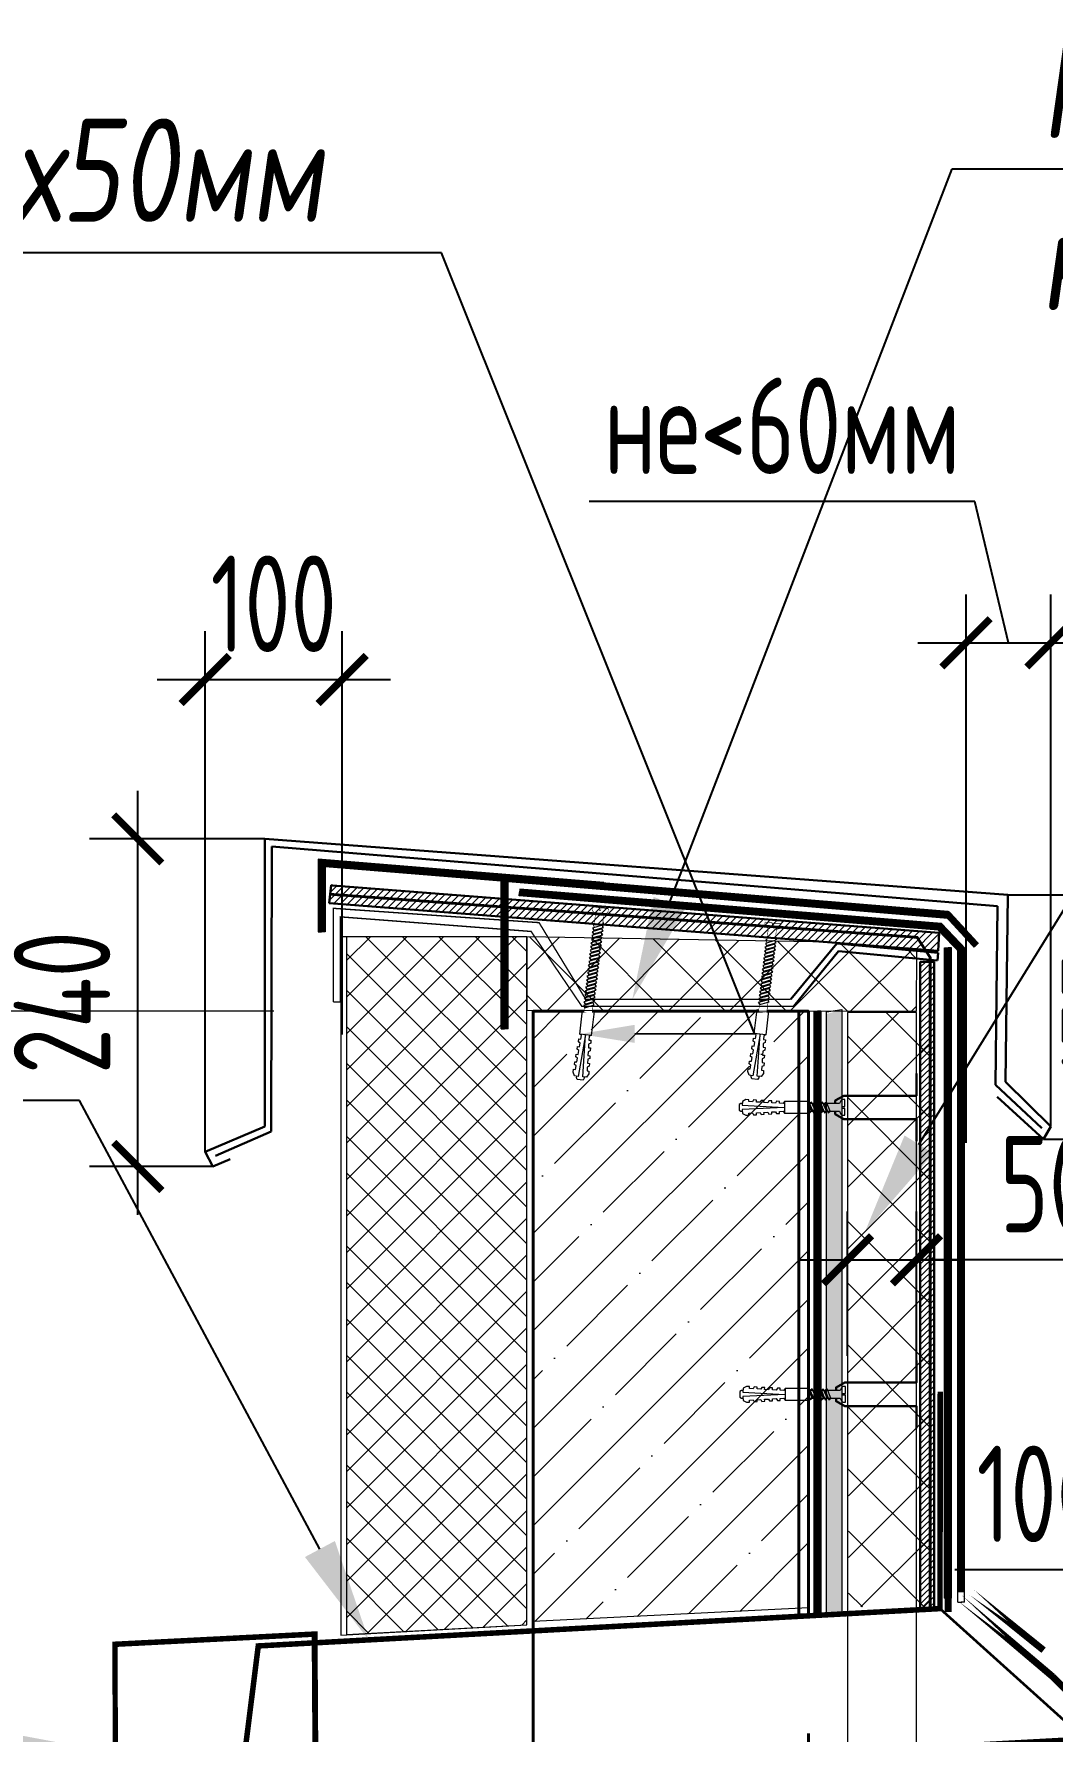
# Model space of a CAD drawing. Header units: millimetres. Extents: x -314343 to 682031, y 21428 to 98936.
# Drawn here: x 439398 to 440137, y 51976 to 53208 of the extents above; entities that cross this region are included whole.
import ezdxf
from ezdxf import colors
from ezdxf.entities.mleader import LeaderData, LeaderLine
from ezdxf.math import Vec2, Vec3

# ---------------------------------------------------------------- set-up
doc = ezdxf.new("R2010")
doc.units = ezdxf.units.MM
doc.header["$MEASUREMENT"] = 0
doc.set_wipeout_variables(frame=1)
doc.header["$PDMODE"] = 3
doc.header["$PDSIZE"] = -4
for name, pattern in [('пунктирнаяX2', [12.7, 0, -12.7]), ('штриховая', [19.05, 12.7, -6.35]), ('штриховая 50', [1, 0.5, -0.5])]:
    doc.linetypes.add(name, pattern=pattern)
doc.layers.get('0').update_dxf_attribs({"color": 250, "lineweight": 9})
doc.layers.get('Defpoints').update_dxf_attribs({"color": 6})
for name, color, linetype, lineweight in [('_0', 250, 'Continuous', 9), ('TN-БЕТОН', 251, 'Continuous', 40), ('TN-ГЕРМЕТИК', 20, 'Continuous', 30), ('TN-ГИДРОИЗОЛЯЦИЯ БИТУМАЯ ВЕРХНЯЯ', 32, 'Continuous', 15), ('TN-ГИДРОИЗОЛЯЦИЯ БИТУМАЯ нижняя', 173, 'Continuous', 15), ('TN-ГРУНТОВКА', 6, 'Continuous', 15), ('TN-КРЕПЕЖ', 7, 'Continuous', 15), ('TN-МЕТАЛЛ КОНСТРУКЦИИ', 162, 'Continuous', 35), ('TN-ПАРОИЗОЛЯЦИЯ', 104, 'Continuous', 15), ('TN-СТЯЖКА', 7, 'Continuous', 15), ('АР_Тонкие', 250, 'Continuous', 5), ('АР_Утеплитель', 250, 'Continuous', 9), ('Крепеж', 251, 'Continuous', 15)]:
    doc.layers.add(name, color=color, linetype=linetype, lineweight=lineweight)
doc.layers.add('PDF _0', color=7, linetype='Continuous')
doc.styles.add('Arial', font='ARIALN.TTF')
doc.styles.add('ISOCPEUR', font='isocpeur.ttf', dxfattribs={"width": 0.7})
doc.styles.add('Архитект', font='isocpeur.ttf', dxfattribs={"width": 0.8, "oblique": 8})
doc.dimstyles.new('R_50', dxfattribs={"dimtxt": 140, "dimasz": 30, "dimexe": 20, "dimexo": 0, "dimgap": 20, "dimtad": 1, "dimdec": 0, "dimrnd": 5, "dimzin": 0, "dimdsep": 46, "dimtxsty": 'ISOCPEUR', "dimblk": 'ARCHTICK', "dimcen": 50, "dimdle": 20, "dimclrd": 256, "dimclre": 256, "dimclrt": 256, "dimadec": 0, "dimazin": 0, "dimtfac": 2, "dimtdec": 0, "dimtofl": 0, "dimtmove": 1, "dimatfit": 3, "dimfxl": 1, "dimtvp": 3, "dimtolj": 1, "dimtzin": 0, "dimarcsym": 0})

# ---------------------------------------------------------------- blocks, each defined once
blk = doc.blocks.new('_ArchTick')
at = {"color": 0, "linetype": 'ByBlock', "const_width": 0.15}
blk.add_lwpolyline([(-0.5, -0.5), (0.5, 0.5)], dxfattribs=at)
blk = doc.blocks.new('*D399')
at = {"layer": '_0', "lineweight": -2, "ltscale": 500, "transparency": 16777216}
for p, q in [((440229.5, 51975.8), (440229.5, 52127.9)), ((440327.6, 51975.8), (440327.6, 52127.9)), ((440066.8, 52092.9), (440229.5, 52092.9)), ((440194.5, 52092.9), (440362.6, 52092.9))]:
    blk.add_line(p, q, dxfattribs=at)
at = {"layer": 'Defpoints', "color": 0, "ltscale": 500, "transparency": 16777216}
for p in [(440327.6, 52092.9), (440229.5, 51975.8), (440327.6, 51975.8)]:
    blk.add_point(p, dxfattribs=at)
at = {"layer": '_0', "lineweight": -2, "ltscale": 500, "transparency": 16777216, "xscale": 35, "yscale": 35, "zscale": 35, "rotation": 180}
blk.add_blockref('_ArchTick', (440229.5, 52092.9), dxfattribs=at)
at = {"layer": '_0', "lineweight": -2, "ltscale": 500, "transparency": 16777216, "xscale": 35, "yscale": 35, "zscale": 35}
blk.add_blockref('_ArchTick', (440327.6, 52092.9), dxfattribs=at)
at = {"layer": '_0', "ltscale": 500, "transparency": 16777216, "insert": (440128.5, 52147.9), "char_height": 70, "attachment_point": 5, "style": 'ISOCPEUR'}
blk.add_mtext('\\A1;100', dxfattribs=at)
blk = doc.blocks.new('Дюбель')
at = {"layer": 'Крепеж'}
for points in [[(-48.1, 2.8), (-49, 2.8), (-50.4, 2.1), (-50.4, -2.1), (-49, -2.8), (-48.1, -2.8)], [(-17.5, 4.2), (-18.3, 2.8), (-21.1, 3), (-21, 4.4), (-23.1, 4.5), (-23.9, 3.1), (-26.7, 3.3), (-26.6, 4.7), (-28.7, 4.8), (-29.5, 3.4), (-32.3, 3.6), (-32.2, 5), (-34.3, 5.1), (-35, 3.7), (-37.8, 3.9), (-37.8, 5.3), (-39.9, 5.4), (-40.6, 4), (-43.4, 4.2), (-43.4, 5.6), (-45.5, 5.7), (-48, 4.4), (-48.1, 1.6), (-17.6, 0), (-48.1, -1.6), (-48, -4.4), (-45.5, -5.7), (-43.4, -5.6), (-43.4, -4.2), (-40.6, -4), (-39.9, -5.4), (-37.8, -5.3), (-37.8, -3.9), (-35, -3.7), (-34.3, -5.1), (-32.2, -5), (-32.3, -3.6), (-29.5, -3.4), (-28.7, -4.8), (-26.6, -4.7), (-26.7, -3.3), (-23.9, -3.1), (-23.1, -4.5), (-21, -4.4), (-21.1, -3), (-18.3, -2.8), (-17.5, -4.2)], [(0, -4.2), (0, 4.2), (-17.5, 4.2), (-17.5, -4.2), (0, -4.2)]]:
    blk.add_lwpolyline(points, dxfattribs=at)
blk = doc.blocks.new('*U321')
at = {"color": 7}
blk.add_line((-0.4, -63.6), (2.1, -13.1), dxfattribs=at)
blk.add_lwpolyline([(2.1, -13.1), (2.5, -4), (4.6, -3.3, 0.300062), (5.5, -1.9), (5.6, -0.3), (0.6, 0), (0.5, -2), (-0.9, -2), (-0.8, 0), (-5.8, 0.3), (-5.8, -1.4, 0.300062), (-5, -2.8), (-3.1, -3.8), (-3.5, -12.8)], format="xyb", dxfattribs=at)
blk.add_lwpolyline([(-3.6, -13.6), (3.3, -11.2), (2.2, -9.7), (-4.6, -12.2)], close=True, dxfattribs=at)
blk.add_lwpolyline([(-3.5, -12.8), (-6, -63.4)], dxfattribs=at)
at = {"color": 7, "xscale": -1, "rotation": 267.1639211070515}
blk.add_blockref('Дюбель', (-3.2, -63.5), dxfattribs=at)
at = {"color": 252, "lineweight": 0, "ltscale": 100, "style": 'Arial', "flags": 9}
for tag, p in [('ОПИСАНИЕ', (66.7, 7.6)), ('ТИП', (65.2, -22.4))]:
    blk.add_attdef(tag, p, '', height=25, rotation=357.1639, dxfattribs=at)
at = {"color": 251, "lineweight": 0}
blk.add_wipeout([(-6.1, -64.8), (-0.5, -65), (2.5, -4), (4.6, -3.3), (5.2, -2.8), (5.5, -1.9), (5.6, -0.3), (0.6, 0), (0.5, -2), (-0.9, -2), (-0.8, 0), (-5.8, 0.3), (-5.8, -1.4), (-5.6, -2.2), (-5, -2.8), (-3.1, -3.8)], dxfattribs=at)
at = {"color": 7}
for points in [[(-4.2, -27.1), (2.6, -24.7), (1.6, -23.2), (-5.3, -25.7)], [(-4.1, -24.4), (2.7, -22), (1.7, -20.5), (-5.1, -23)], [(-4, -21.7), (2.9, -19.3), (1.8, -17.8), (-5, -20.3)], [(-3.8, -19), (3, -16.6), (2, -15.1), (-4.9, -17.6)], [(-3.7, -16.3), (3.1, -13.9), (2.1, -12.4), (-4.7, -14.9)], [(-4.9, -40.6), (1.9, -38.2), (0.9, -36.7), (-5.9, -39.2)], [(-4.8, -37.9), (2.1, -35.5), (1, -34), (-5.8, -36.5)], [(-4.6, -35.2), (2.2, -32.8), (1.2, -31.3), (-5.7, -33.8)], [(-4.5, -32.5), (2.3, -30.1), (1.3, -28.6), (-5.5, -31.1)], [(-4.4, -29.8), (2.5, -27.4), (1.4, -25.9), (-5.4, -28.4)], [(-5.4, -51.4), (1.4, -48.9), (0.4, -47.5), (-6.5, -50)], [(-5.3, -48.7), (1.5, -46.2), (0.5, -44.8), (-6.3, -47.3)], [(-5.2, -46), (1.7, -43.5), (0.6, -42.1), (-6.2, -44.6)], [(-5, -43.3), (1.8, -40.8), (0.8, -39.4), (-6.1, -41.9)], [(-5.8, -59.5), (1, -57), (0, -55.6), (-6.9, -58)], [(-5.7, -56.8), (1.1, -54.3), (0.1, -52.9), (-6.7, -55.3)], [(-5.6, -54.1), (1.3, -51.6), (0.2, -50.2), (-6.6, -52.6)]]:
    blk.add_lwpolyline(points, close=True, dxfattribs=at)
blk = doc.blocks.new('*U320')
at = {"color": 7}
blk.add_line((-1, -75.2), (2.1, -13.1), dxfattribs=at)
blk.add_lwpolyline([(2.1, -13.1), (2.5, -4), (4.6, -3.3, 0.300062), (5.5, -1.9), (5.6, -0.3), (0.6, 0), (0.5, -2), (-0.9, -2), (-0.8, 0), (-5.8, 0.3), (-5.8, -1.4, 0.300062), (-5, -2.8), (-3.1, -3.8), (-3.5, -12.8)], format="xyb", dxfattribs=at)
blk.add_lwpolyline([(-3.6, -13.6), (3.3, -11.2), (2.2, -9.7), (-4.6, -12.2)], close=True, dxfattribs=at)
blk.add_lwpolyline([(-3.5, -12.8), (-6.6, -74.9)], dxfattribs=at)
at = {"color": 7, "xscale": -1, "rotation": 267.1639211070515}
blk.add_blockref('Дюбель', (-3.8, -75.1), dxfattribs=at)
at = {"color": 252, "lineweight": 0, "ltscale": 100, "style": 'Arial', "flags": 9}
for tag, p in [('ОПИСАНИЕ', (66.7, 7.6)), ('ТИП', (65.2, -22.4))]:
    blk.add_attdef(tag, p, '', height=25, rotation=357.1639, dxfattribs=at)
at = {"color": 251, "lineweight": 0}
blk.add_wipeout([(-6.7, -76.3), (-1.1, -76.6), (2.5, -4), (4.6, -3.3), (5.2, -2.8), (5.5, -1.9), (5.6, -0.3), (0.6, 0), (0.5, -2), (-0.9, -2), (-0.8, 0), (-5.8, 0.3), (-5.8, -1.4), (-5.6, -2.2), (-5, -2.8), (-3.1, -3.8)], dxfattribs=at)
at = {"color": 7}
for points in [[(-4.2, -27.1), (2.6, -24.7), (1.6, -23.2), (-5.3, -25.7)], [(-4.1, -24.4), (2.7, -22), (1.7, -20.5), (-5.1, -23)], [(-4, -21.7), (2.9, -19.3), (1.8, -17.8), (-5, -20.3)], [(-3.8, -19), (3, -16.6), (2, -15.1), (-4.9, -17.6)], [(-3.7, -16.3), (3.1, -13.9), (2.1, -12.4), (-4.7, -14.9)], [(-4.9, -40.6), (1.9, -38.2), (0.9, -36.7), (-5.9, -39.2)], [(-4.8, -37.9), (2.1, -35.5), (1, -34), (-5.8, -36.5)], [(-4.6, -35.2), (2.2, -32.8), (1.2, -31.3), (-5.7, -33.8)], [(-4.5, -32.5), (2.3, -30.1), (1.3, -28.6), (-5.5, -31.1)], [(-4.4, -29.8), (2.5, -27.4), (1.4, -25.9), (-5.4, -28.4)], [(-5.4, -51.4), (1.4, -48.9), (0.4, -47.5), (-6.5, -50)], [(-5.3, -48.7), (1.5, -46.2), (0.5, -44.8), (-6.3, -47.3)], [(-5.2, -46), (1.7, -43.5), (0.6, -42.1), (-6.2, -44.6)], [(-5, -43.3), (1.8, -40.8), (0.8, -39.4), (-6.1, -41.9)], [(-6.1, -64.9), (0.7, -62.4), (-0.3, -61), (-7.1, -63.4)], [(-6, -62.2), (0.9, -59.7), (-0.2, -58.3), (-7, -60.7)], [(-5.8, -59.5), (1, -57), (0, -55.6), (-6.9, -58)], [(-5.7, -56.8), (1.1, -54.3), (0.1, -52.9), (-6.7, -55.3)], [(-5.6, -54.1), (1.3, -51.6), (0.2, -50.2), (-6.6, -52.6)], [(-6.5, -73), (0.3, -70.5), (-0.7, -69.1), (-7.5, -71.5)], [(-6.4, -70.3), (0.5, -67.8), (-0.6, -66.4), (-7.4, -68.8)], [(-6.2, -67.6), (0.6, -65.1), (-0.4, -63.7), (-7.3, -66.1)]]:
    blk.add_lwpolyline(points, close=True, dxfattribs=at)
blk = doc.blocks.new('*D398')
at = {"layer": '_0', "lineweight": -2, "ltscale": 500, "transparency": 16777216}
for p, q in [((439989, 52248.2), (439989, 52352.9)), ((440039, 52241), (440039, 52352.9)), ((439954, 52317.9), (440074, 52317.9)), ((440183.5, 52317.9), (440039, 52317.9))]:
    blk.add_line(p, q, dxfattribs=at)
at = {"layer": 'Defpoints', "color": 0, "ltscale": 500, "transparency": 16777216}
for p in [(440039, 52317.9), (439989, 52248.2), (440039, 52241)]:
    blk.add_point(p, dxfattribs=at)
at = {"layer": '_0', "lineweight": -2, "ltscale": 500, "transparency": 16777216, "xscale": 35, "yscale": 35, "zscale": 35, "rotation": 180}
blk.add_blockref('_ArchTick', (439989, 52317.9), dxfattribs=at)
at = {"layer": '_0', "lineweight": -2, "ltscale": 500, "transparency": 16777216, "xscale": 35, "yscale": 35, "zscale": 35}
blk.add_blockref('_ArchTick', (440039, 52317.9), dxfattribs=at)
at = {"layer": '_0', "ltscale": 500, "transparency": 16777216, "insert": (440134.1, 52372.9), "char_height": 70, "attachment_point": 5, "style": 'ISOCPEUR'}
blk.add_mtext('\\A1;50 ', dxfattribs=at)
blk = doc.blocks.new('*D396')
at = {"layer": '_0', "lineweight": -2, "ltscale": 500, "transparency": 16777216}
for p, q in [((439522.6, 52396.4), (439522.6, 52774.4)), ((439622, 52481.6), (439622, 52774.4)), ((439487.6, 52739.4), (439657, 52739.4))]:
    blk.add_line(p, q, dxfattribs=at)
at = {"layer": 'Defpoints', "color": 0, "ltscale": 500, "transparency": 16777216}
for p in [(439622, 52739.4), (439622, 52481.6), (439522.6, 52396.4)]:
    blk.add_point(p, dxfattribs=at)
at = {"layer": '_0', "lineweight": -2, "ltscale": 500, "transparency": 16777216, "xscale": 35, "yscale": 35, "zscale": 35, "rotation": 180}
blk.add_blockref('_ArchTick', (439522.6, 52739.4), dxfattribs=at)
at = {"layer": '_0', "lineweight": -2, "ltscale": 500, "transparency": 16777216, "xscale": 35, "yscale": 35, "zscale": 35}
blk.add_blockref('_ArchTick', (439622, 52739.4), dxfattribs=at)
at = {"layer": '_0', "ltscale": 500, "transparency": 16777216, "insert": (439572.3, 52794.4), "char_height": 70, "attachment_point": 5, "style": 'ISOCPEUR'}
blk.add_mtext('\\A1;100', dxfattribs=at)
blk = doc.blocks.new('*D430')
at = {"layer": '_0', "lineweight": -2, "ltscale": 500, "transparency": 16777216}
for p, q in [((440081.5, 52868.7), (439801.4, 52868.7)), ((440105.8, 52766), (440081.5, 52868.7)), ((440075, 52402.9), (440075, 52801)), ((440136.7, 52414.7), (440136.7, 52801)), ((440040, 52766), (440171.7, 52766))]:
    blk.add_line(p, q, dxfattribs=at)
at = {"layer": 'Defpoints', "color": 0, "ltscale": 500, "transparency": 16777216}
for p in [(440136.7, 52766), (440136.7, 52414.7), (440075, 52402.9)]:
    blk.add_point(p, dxfattribs=at)
at = {"layer": '_0', "lineweight": -2, "ltscale": 500, "transparency": 16777216, "xscale": 35, "yscale": 35, "zscale": 35, "rotation": 180}
blk.add_blockref('_ArchTick', (440075, 52766), dxfattribs=at)
at = {"layer": '_0', "lineweight": -2, "ltscale": 500, "transparency": 16777216, "xscale": 35, "yscale": 35, "zscale": 35}
blk.add_blockref('_ArchTick', (440136.7, 52766), dxfattribs=at)
at = {"layer": '_0', "ltscale": 500, "transparency": 16777216, "insert": (439941.5, 52923.7), "char_height": 70, "attachment_point": 5, "style": 'ISOCPEUR'}
blk.add_mtext('\\A1;не<60мм', dxfattribs=at)
blk = doc.blocks.new('*D431')
at = {"layer": '_0', "lineweight": -2, "ltscale": 500, "transparency": 16777216}
for p, q in [((440234.4, 52370.5), (440234.4, 52618)), ((440105.4, 52583), (440269.4, 52583)), ((440131.2, 52405.5), (440269.4, 52405.5))]:
    blk.add_line(p, q, dxfattribs=at)
at = {"layer": 'Defpoints', "color": 0, "ltscale": 500, "transparency": 16777216}
for p in [(440105.4, 52583), (440234.4, 52583), (440131.2, 52405.5)]:
    blk.add_point(p, dxfattribs=at)
at = {"layer": '_0', "lineweight": -2, "ltscale": 500, "transparency": 16777216, "xscale": 35, "yscale": 35, "zscale": 35}
for p, rotation in [((440234.4, 52583), 90), ((440234.4, 52405.5), 270)]:
    blk.add_blockref('_ArchTick', p, dxfattribs=dict(at, rotation=rotation))
at = {"layer": '_0', "ltscale": 500, "transparency": 16777216, "insert": (440179.4, 52494.2), "char_height": 70, "attachment_point": 5, "rotation": 90, "style": 'ISOCPEUR'}
blk.add_mtext('\\A1;175', dxfattribs=at)
blk = doc.blocks.new('*D432')
at = {"layer": '_0', "lineweight": -2, "ltscale": 500, "transparency": 16777216}
for p, q in [((439473.6, 52350.7), (439473.6, 52658.6)), ((439565.8, 52623.6), (439438.6, 52623.6)), ((439528.1, 52385.7), (439438.6, 52385.7))]:
    blk.add_line(p, q, dxfattribs=at)
at = {"layer": 'Defpoints', "color": 0, "ltscale": 500, "transparency": 16777216}
for p in [(439473.6, 52623.6), (439565.8, 52623.6), (439528.1, 52385.7)]:
    blk.add_point(p, dxfattribs=at)
at = {"layer": '_0', "lineweight": -2, "ltscale": 500, "transparency": 16777216, "xscale": 35, "yscale": 35, "zscale": 35}
for p, rotation in [((439473.6, 52623.6), 90), ((439473.6, 52385.7), 270)]:
    blk.add_blockref('_ArchTick', p, dxfattribs=dict(at, rotation=rotation))
at = {"layer": '_0', "ltscale": 500, "transparency": 16777216, "insert": (439418.6, 52504.7), "char_height": 70, "attachment_point": 5, "rotation": 90, "style": 'ISOCPEUR'}
blk.add_mtext('\\A1;240', dxfattribs=at)

msp = doc.modelspace()

# ---------------------------------------------------------------- hatches: boundary and pattern name
at = {"lineweight": 9, "transparency": 33554559}
h = msp.add_hatch(dxfattribs=at)
h.set_pattern_fill('ANSI37', color=256, scale=150, angle=90)
h.set_pattern_definition([(135, (-400.498, -7986.196), (-13.25825215, -13.25825215), []), (225, (-400.498, -7986.196), (13.25825215, -13.25825215), [])])
h.paths.add_polyline_path([(439625.1, 52552.6), (439625.1, 52045.7), (439756.2, 52052.8), (439756.2, 52552.6)])
h = msp.add_hatch(dxfattribs=at)
h.set_pattern_fill('ANSI37', color=256, scale=10, angle=90)
h.set_pattern_definition([(135, (440089.02, 51482.648), (-22.4506, -22.4506), []), (225, (440089.02, 51482.648), (22.4506, -22.4506), [])])
h.paths.add_polyline_path([(439989, 52497.5), (439989.7, 52065.8), (440049.7, 52065.8), (440049, 52497.5)])
at = {"layer": 'TN-БЕТОН', "lineweight": 13}
h = msp.add_hatch(dxfattribs=at)
h.set_pattern_fill('ANSI35', color=256, scale=200)
h.paths.add_polyline_path([(439761, 52055.2), (439960.6, 52065.1), (439960.6, 52498.5), (439760.6, 52498.5)])
at = {"layer": 'TN-ГЕРМЕТИК', "lineweight": 18}
h = msp.add_hatch(dxfattribs=at)
h.set_pattern_fill('HONEY', color=256, scale=10)
h.set_pattern_definition([(0, (-400.4977, -7986.1961), (1.875, 1.0825317547), [1.25, -2.5]), (120, (-400.4977, -7986.1961), (-1.875, 1.0825317547), [1.25, -2.5]), (60, (-400.4977, -7986.1961), (4e-16, 2.1650635095), [-2.5, 1.25])])
h.paths.add_polyline_path([(439973.7, 52496.4), (439984.3, 52499.5), (439984.8, 52062.2), (439973.7, 52062)])
at = {"layer": 'TN-СТЯЖКА'}
h = msp.add_hatch(dxfattribs=at)
h.set_pattern_fill('ANSI31', color=256)
h.set_pattern_definition([(45, (390440.2286, 69086.339), (-2.24506403, 2.24506403), [])])
h.paths.add_polyline_path([(440041.8, 52066.1), (440051.8, 52066.5), (440051.8, 52534.3), (440041.8, 52534.3)])

# ---------------------------------------------------------------- linework, layer by layer
at = {"lineweight": 9}
msp.add_line((439602.1, 52039.7), (440057.3, 52063.6), dxfattribs=at)
msp.add_line((439960.6, 52065.1), (439760.6, 52055.2))
at = {"linetype": 'Continuous', "lineweight": 20}
msp.add_lwpolyline([(439621, 52552.6), (439621, 52045.4), (439756.2, 52052.8), (439756.2, 52552.6)], close=True, dxfattribs=at)
at = {"lineweight": 20}
msp.add_lwpolyline([(439989, 52497.5), (439989, 51866.8), (440039, 51866.8), (440039, 52497.5)], close=True, dxfattribs=at)
at = {"color": 162, "lineweight": 0, "true_color": 0x0037dd}
msp.add_lwpolyline([(439602.7, 51939.6, 4.27, 4.27, 0), (439602, 52046.1, 4, 4, 0), (439457, 52038.7, 3.83, 3.83, 0), (439457.5, 51933, 4.01, 4.01, 0), (439473.8, 51933.9, 4.23, 4.23, 0), (439473.8, 51891.1, 4.23, 4.23, 0), (439547.9, 51891.1, 4.01, 4.01, 0), (439547.8, 51936.6, 0, 0, 0), (439604, 51940.7, 0, 0, 0)], format="xyseb", dxfattribs=at)
at = {"layer": '_0', "color": 7, "lineweight": 30, "ltscale": 500}
for p, q in [((439565.8, 52623.6), (440105.4, 52583)), ((439565.8, 52414.8), (439565.8, 52623.6)), ((439570.5, 52411), (439570.9, 52618)), ((440105.4, 52583), (440103.6, 52447.3)), ((440097.9, 52574.7), (440096.4, 52445)), ((439947.7, 52507.1), (439981.2, 52547.6)), ((439981.2, 52547.6), (440054.7, 52540.9)), ((439982.5, 52542), (439950.1, 52502.1)), ((440054, 52535.3), (439982.5, 52542)), ((440103.6, 52447.3), (440136.7, 52414.7)), ((440131.2, 52405.5), (440097.7, 52436.4)), ((439522.6, 52396.4), (439565.8, 52414.8)), ((439530.1, 52393.5), (439570.5, 52411)), ((440136.7, 52414.7), (440131.2, 52405.5)), ((439528.1, 52385.7), (439522.6, 52396.4)), ((439540.8, 52391), (439528.1, 52385.7))]:
    msp.add_line(p, q, dxfattribs=at)
for points in [[(439615.1, 52589.8), (439614.1, 52589.9), (439612.6, 52577)], [(440051.8, 52064.4), (440051.8, 52534.3), (440041.8, 52534.3), (440041.8, 52063.8)], [(440054.7, 52540.9), (440054.2, 52535.3)], [(440096.4, 52445), (440130, 52413.5)]]:
    msp.add_lwpolyline(points, dxfattribs=at)
at = {"layer": '_0', "color": 251}
msp.add_lwpolyline([(439625.1, 52552.6), (439625.1, 52045.7), (439756.2, 52052.8), (439756.2, 52552.6)], close=True, dxfattribs=at)
at = {"layer": '_0', "color": 1, "lineweight": 30, "ltscale": 500}
for points in [[(439980.1, 52431.4), (439980.1, 52433.6), (439986.4, 52437.1), (440039, 52437.1), (440039, 52453.2)], [(439980.1, 52425.8), (439980.1, 52423.6), (439986.4, 52420.1), (440039, 52420.1), (440039, 52404)], [(439980.6, 52223), (439980.6, 52225.2), (439986.9, 52228.7), (440039, 52228.7), (440039, 52244.8)], [(439980.6, 52217.4), (439980.6, 52215.2), (439986.9, 52211.7), (440039, 52211.7), (440039, 52195.6)]]:
    msp.add_lwpolyline(points, dxfattribs=at)
at = {"layer": 'PDF _0', "lineweight": 0}
for p, q in [((439462.8, 52498.5), (439250.5, 52498.5)), ((439572.3, 52498.5), (439408, 52498.5))]:
    msp.add_line(p, q, dxfattribs=at)
at = {"layer": 'TN-БЕТОН'}
msp.add_lwpolyline([(439960.6, 52058.5), (439960.6, 52498.5), (439760.6, 52498.5), (439760.6, 51749.8), (439960.6, 51749.8), (439960.6, 51973.8)], dxfattribs=at)
at = {"layer": 'TN-ГЕРМЕТИК', "lineweight": 18}
msp.add_lwpolyline([(439973.7, 52059.4), (439973.7, 52498), (439984.8, 52499.7), (439984.8, 52062.2)], dxfattribs=at)
at = {"layer": 'TN-ГИДРОИЗОЛЯЦИЯ БИТУМАЯ ВЕРХНЯЯ', "linetype": 'Continuous'}
for p, q in [((439812, 52591.9), (439604.6, 52608.8)), ((439604.6, 52608.8), (439604.6, 52556.1)), ((439811.6, 52586.9), (439609.6, 52603.3)), ((439609.6, 52603.3), (439609.6, 52556.1)), ((439811.6, 52586.9), (439811.8, 52589.4)), ((439812, 52591.9), (439811.8, 52589.4)), ((439604.6, 52556.1), (439607.1, 52556.1)), ((439609.6, 52556.1), (439607.1, 52556.1))]:
    msp.add_line(p, q, dxfattribs=at)
at = {"layer": 'TN-ГИДРОИЗОЛЯЦИЯ БИТУМАЯ ВЕРХНЯЯ', "linetype": 'пунктирнаяX2'}
for p, q in [((439811.8, 52589.4), (439607.1, 52606.1)), ((439607.1, 52606.1), (439607.1, 52556.1))]:
    msp.add_line(p, q, dxfattribs=at)
at = {"layer": 'TN-ГИДРОИЗОЛЯЦИЯ БИТУМАЯ ВЕРХНЯЯ', "linetype": 'Continuous', "ltscale": 10}
for p, q in [((439737.5, 52485.6), (439737.5, 52598)), ((439742.5, 52485.6), (439742.5, 52592.6)), ((440061.7, 52566.1), (440061.9, 52568.6)), ((440062.1, 52571.1), (440061.9, 52568.6)), ((440069, 52069.4), (440069, 52544.6)), ((440069, 52544.6), (440071.5, 52544.6)), ((440074, 52544.6), (440071.5, 52544.6)), ((440074, 52069.4), (440074, 52544.6)), ((439737.5, 52485.6), (439740, 52485.6)), ((439742.5, 52485.6), (439740, 52485.6)), ((440069, 52069.4), (440071.5, 52069.4)), ((440074, 52069.4), (440071.5, 52069.4))]:
    msp.add_line(p, q, dxfattribs=at)
at = {"layer": 'TN-ГИДРОИЗОЛЯЦИЯ БИТУМАЯ ВЕРХНЯЯ', "linetype": 'пунктирнаяX2', "ltscale": 10}
for p, q in [((439740, 52485.6), (439740, 52595.3)), ((440071.5, 52069.4), (440071.5, 52544.6))]:
    msp.add_line(p, q, dxfattribs=at)
at = {"layer": 'TN-ГИДРОИЗОЛЯЦИЯ БИТУМАЯ ВЕРХНЯЯ', "linetype": 'штриховая 50', "ltscale": 30, "const_width": 5}
msp.add_lwpolyline([(440071.5, 52076.5), (440071.5, 52544.6)], dxfattribs=at)
msp.add_lwpolyline([(440079.1, 52076.5), (440131.3, 52034.4), (440131.3, 52034.4), (440079.1, 52076.5)], close=True, dxfattribs=at)
at = {"layer": 'TN-ГИДРОИЗОЛЯЦИЯ БИТУМАЯ нижняя', "linetype": 'Continuous', "ltscale": 10}
for p, q in [((439750.6, 52582.2), (439750.8, 52584.7)), ((439751, 52587.2), (439750.8, 52584.7)), ((440071.3, 52540.2), (440054.8, 52557.4)), ((440074.9, 52543.6), (440057.1, 52562.2)), ((440074.9, 52543.6), (440073.1, 52541.9)), ((440071.3, 52540.2), (440073.1, 52541.9))]:
    msp.add_line(p, q, dxfattribs=at)
at = {"layer": 'TN-ГИДРОИЗОЛЯЦИЯ БИТУМАЯ нижняя', "linetype": 'пунктирнаяX2', "ltscale": 10}
msp.add_line((440073.1, 52541.9), (440056, 52559.8), dxfattribs=at)
at = {"layer": 'TN-ГИДРОИЗОЛЯЦИЯ БИТУМАЯ нижняя', "linetype": 'Continuous', "ltscale": 5}
for p, q in [((440059.5, 52072.1), (440059.5, 52544.5)), ((440059.5, 52544.5), (440062, 52544.5)), ((440064.5, 52544.5), (440062, 52544.5)), ((440064.5, 52072.1), (440064.5, 52544.5)), ((440059.5, 52072.1), (440062, 52072.1)), ((440064.5, 52072.1), (440062, 52072.1))]:
    msp.add_line(p, q, dxfattribs=at)
at = {"layer": 'TN-ГИДРОИЗОЛЯЦИЯ БИТУМАЯ нижняя', "linetype": 'пунктирнаяX2', "ltscale": 5}
msp.add_line((440062, 52072.1), (440062, 52544.5), dxfattribs=at)
at = {"layer": 'TN-ГИДРОИЗОЛЯЦИЯ БИТУМАЯ нижняя', "linetype": 'штриховая 50', "ltscale": 30, "const_width": 5}
msp.add_lwpolyline([(440062, 52544.5), (440062, 52062.2)], dxfattribs=at)
msp.add_lwpolyline([(440069.9, 52072.8), (440069.9, 52072.8), (440069.9, 52072.8), (440137.9, 52015.2)], close=True, dxfattribs=at)
at = {"layer": 'TN-ГИДРОИЗОЛЯЦИЯ БИТУМАЯ нижняя', "linetype": 'штриховая 50', "ltscale": 25, "const_width": 5}
msp.add_lwpolyline([(440168, 51985.1), (440137.9, 52015.2), (440137.9, 52015.2), (440137.9, 52015.2)], close=True, dxfattribs=at)
at = {"layer": 'TN-ГРУНТОВКА', "linetype": 'штриховая', "ltscale": 2, "const_width": 2}
msp.add_lwpolyline([(439953.6, 52498.5), (439953.6, 52058.1)], dxfattribs=at)
at = {"layer": 'TN-МЕТАЛЛ КОНСТРУКЦИИ'}
msp.add_line((440056.1, 52064.6), (440160.6, 51970.5), dxfattribs=at)
at = {"layer": 'TN-МЕТАЛЛ КОНСТРУКЦИИ', "const_width": 4}
msp.add_lwpolyline([(440320.4, 51978.4), (439548.4, 51936.7), (439561.1, 52037.5), (440056.1, 52064.6), (440056.3, 52222.1)], dxfattribs=at)
at = {"layer": 'TN-ПАРОИЗОЛЯЦИЯ', "linetype": 'Continuous', "ltscale": 10}
for p, q in [((439964.6, 52498.5), (439967.1, 52498.5)), ((439964.6, 52498.5), (439964.6, 52058.8)), ((439969.6, 52498.5), (439967.1, 52498.5)), ((439969.6, 52498.5), (439969.6, 52058.8)), ((439964.6, 52058.8), (439967.1, 52058.8)), ((439969.6, 52058.8), (439967.1, 52058.8))]:
    msp.add_line(p, q, dxfattribs=at)
at = {"layer": 'TN-ПАРОИЗОЛЯЦИЯ', "linetype": 'пунктирнаяX2', "ltscale": 10}
msp.add_line((439967.1, 52498.5), (439967.1, 52058.8), dxfattribs=at)
at = {"layer": 'TN-ПАРОИЗОЛЯЦИЯ', "linetype": 'штриховая 50', "ltscale": 75, "const_width": 5}
msp.add_lwpolyline([(439967.1, 52058.8), (439967.1, 52498.5)], dxfattribs=at)
at = {"layer": 'Крепеж'}
for points in [[(439960.6, 52425.8), (439983.2, 52425.8), (439984, 52423.8, 0.300062), (439985.4, 52422.9), (439987.1, 52422.9), (439987.1, 52427.9), (439985.1, 52427.9), (439985.1, 52429.3), (439987.1, 52429.3), (439987.1, 52434.3), (439985.4, 52434.3, 0.300062), (439984, 52433.4), (439983.2, 52431.4), (439960.6, 52431.4)], [(439961.1, 52217.4), (439983.7, 52217.4), (439984.6, 52215.4, 0.300062), (439985.9, 52214.5), (439987.6, 52214.5), (439987.6, 52219.5), (439985.6, 52219.5), (439985.6, 52220.9), (439987.6, 52220.9), (439987.6, 52225.9), (439985.9, 52225.9, 0.300062), (439984.6, 52225), (439983.7, 52223), (439961.1, 52223)]]:
    msp.add_lwpolyline(points, format="xyb", dxfattribs=at)
for points in [[(439961.4, 52431.4), (439964.2, 52424.7), (439965.6, 52425.8), (439962.8, 52432.5)], [(439964.1, 52431.4), (439966.9, 52424.7), (439968.3, 52425.8), (439965.5, 52432.5)], [(439966.8, 52431.4), (439969.6, 52424.7), (439971, 52425.8), (439968.2, 52432.5)], [(439969.5, 52431.4), (439972.3, 52424.7), (439973.7, 52425.8), (439970.9, 52432.5)], [(439972.2, 52431.4), (439975, 52424.7), (439976.4, 52425.8), (439973.6, 52432.5)], [(439961.9, 52223), (439964.7, 52216.3), (439966.1, 52217.4), (439963.3, 52224.1)], [(439964.6, 52223), (439967.4, 52216.3), (439968.8, 52217.4), (439966, 52224.1)], [(439967.3, 52223), (439970.1, 52216.3), (439971.5, 52217.4), (439968.7, 52224.1)], [(439970, 52223), (439972.8, 52216.3), (439974.2, 52217.4), (439971.4, 52224.1)], [(439972.7, 52223), (439975.5, 52216.3), (439976.9, 52217.4), (439974.1, 52224.1)]]:
    msp.add_lwpolyline(points, close=True, dxfattribs=at)
for points in [[(439960.6, 52426.7), (439961.5, 52424.7), (439962.9, 52425.8), (439960.6, 52431.2)], [(439961.1, 52218.3), (439962, 52216.3), (439963.4, 52217.4), (439961.1, 52222.8)]]:
    msp.add_lwpolyline(points, dxfattribs=at)

# ---------------------------------------------------------------- block references
for p in [(439960.6, 52428.6), (439961.1, 52220.2)]:
    msp.add_blockref('Дюбель', p, dxfattribs=at)

# ---------------------------------------------------------------- dimensions: what is measured, and where the dimension line sits
at = {"layer": '_0', "color": 1, "ltscale": 500}
dim = msp.add_linear_dim(base=(439622, 52739.4), p1=(439522.6, 52396.4), p2=(439622, 52481.6), dimstyle='R_50', override={"dimtxt": 70, "dimasz": 35, "dimexe": 35, "dimpost": '\\X', "dimdle": 35}, dxfattribs=at)
dim.commit()
dim.dimension.update_dxf_attribs({"geometry": '*D396', "text_midpoint": (439572.3, 52739.4), "dimtype": 160})
for base, p1, p2, picture, middle in [((439473.6, 52623.6), (439528.1, 52385.7), (439565.8, 52623.6), '*D432', (439418.6, 52504.7)), ((440234.3783, 52582.9759), (440131.25, 52405.5139), (440105.38, 52582.9759), '*D431', (440179.3783, 52494.2449))]:
    dim = msp.add_linear_dim(base=base, p1=p1, p2=p2, angle=90, dimstyle='R_50', override={"dimtxt": 70, "dimasz": 35, "dimexe": 35, "dimpost": '\\X', "dimdle": 35}, dxfattribs=at)
    dim.commit()
    dim.dimension.update_dxf_attribs({"geometry": picture, "text_midpoint": middle})
for base, p1, p2, text, picture, middle in [((440039, 52317.9), (439989, 52248.2), (440039, 52241), '50 ', '*D398', (440134.1, 52292.4)), ((440327.6, 52092.9), (440229.5, 51975.8), (440327.6, 51975.8), '100', '*D399', (440128.5, 52092.9))]:
    dim = msp.add_linear_dim(base=base, p1=p1, p2=p2, text=text, dimstyle='R_50', override={"dimtxt": 70, "dimasz": 35, "dimexe": 35, "dimpost": '\\X', "dimdle": 35}, dxfattribs=at)
    dim.commit()
    dim.dimension.update_dxf_attribs({"geometry": picture, "text_midpoint": middle, "dimtype": 160})

# ---------------------------------------------------------------- leaders
at = {"layer": 'АР_Тонкие', "lineweight": 15}
ml = msp.add_multileader_mtext('Standard', dxfattribs=at)
ml.set_content('Кровельный костыль\\Pкрепить дюбелями с шагом 600мм', color=256, style='Архитект')
ml.set_leader_properties()
ml.build(insert=Vec2(0, 0))
ml.multileader.update_dxf_attribs({"text_left_attachment_type": 6, "text_right_attachment_type": 6, "dogleg_length": 50, "arrow_head_size": 75})
ctx = ml.context
ctx.base_point, ctx.char_height, ctx.arrow_head_size, ctx.landing_gap_size, ctx.plane_origin = Vec3(436287.1, 53097.8), 75, 75, 33.3, Vec3(440613.3, 53864.1)
ctx.left_attachment, ctx.right_attachment = 6, 6
notes = []
notes.append((ctx, [(1, (1, 1, 0), (436256.7, 53097.8), (1, 0), 30.4, [(1, [(436053, 52507.1)], 0, [])])]))
ctx.mtext.insert, ctx.mtext.width, ctx.mtext.defined_height, ctx.mtext.flow_direction = Vec3(436320.4, 53195.3), 5276.741, 721.8, 5
ml = msp.add_multileader_mtext('Standard', dxfattribs=at)
ml.set_content('мин. ватн. плита\\Pплотн. 105 кг/м³-50 мм.', color=256, style='Архитект')
ml.set_leader_properties()
ml.build(insert=Vec2(0, 0))
ml.multileader.update_dxf_attribs({"text_left_attachment_type": 6, "text_right_attachment_type": 6, "dogleg_length": 50, "arrow_head_size": 75})
ctx = ml.context
ctx.base_point, ctx.char_height, ctx.arrow_head_size, ctx.landing_gap_size, ctx.plane_origin = Vec3(440332.1, 52866.1), 75, 75, 33.3, Vec3(444795.1, 53434.1)
ctx.left_attachment, ctx.right_attachment = 6, 6
notes.append((ctx, [(1, (1, 1, 0), (440327.2, 52866.1), (1, 0), 4.9, [(1, [(440001.5, 52337.9)], 0, [])])]))
ctx.mtext.insert, ctx.mtext.width, ctx.mtext.defined_height, ctx.mtext.flow_direction = Vec3(440365.4, 52956.1), 1024.357, 721.8, 5
ml = msp.add_multileader_mtext('Standard', dxfattribs=at)
ml.set_content('{\\W0.7;Воронка парапетная \\Pквадратного сечения\\Pс галтелью100х100х600мм}', color=256, style='Архитект')
ml.set_leader_properties()
ml.build(insert=Vec2(0, 0))
ml.multileader.update_dxf_attribs({"text_left_attachment_type": 6, "text_right_attachment_type": 6, "dogleg_length": 183.2, "arrow_head_size": 75})
ctx = ml.context
ctx.base_point, ctx.char_height, ctx.arrow_head_size, ctx.landing_gap_size, ctx.plane_origin = Vec3(438282.8, 52433.6), 75, 75, 33.3, Vec3(439686.7, 53825.7)
ctx.left_attachment, ctx.right_attachment = 6, 6
notes.append((ctx, [(1, (1, 1, 0), (439431.2, 52433.6), (-1, 0), 183.2, [(0, [(439641.3, 52041.8)], 0, [])])]))
ctx.mtext.insert, ctx.mtext.flow_direction = Vec3(438316.1, 52523.6), 5
ml = msp.add_multileader_mtext('Standard', dxfattribs=at)
ml.set_content('{\\W0.7;Отвод угловой c сеч. 100х100мм к %%C100мм}', color=256, style='Архитект')
ml.set_leader_properties()
ml.build(insert=Vec2(0, 0))
ml.multileader.update_dxf_attribs({"text_left_attachment_type": 6, "text_right_attachment_type": 6, "dogleg_length": 183.2, "arrow_head_size": 75})
ctx = ml.context
ctx.base_point, ctx.char_height, ctx.arrow_head_size, ctx.landing_gap_size, ctx.plane_origin = Vec3(438375.5, 51965.7), 75, 75, 33.3, Vec3(439784.3, 53924.5)
ctx.left_attachment, ctx.right_attachment = 6, 6
notes.append((ctx, [(1, (1, 1, 0), (439177.4, 51965.7), (-1, 0), 15.4, [(0, [(439458.6, 51959.4)], 0, [])])]))
ctx.mtext.insert, ctx.mtext.width, ctx.mtext.defined_height, ctx.mtext.flow_direction = Vec3(438408.8, 52055.7), 777.696, 228.5, 5
for ctx, leaders in notes:
    for number, flags, end, landing, length, lines in leaders:
        leader = LeaderData()
        leader.index, (leader.has_last_leader_line, leader.has_dogleg_vector, leader.attachment_direction) = number, flags
        leader.last_leader_point, leader.dogleg_vector, leader.dogleg_length = Vec3(end), Vec3(landing), length
        for number, points, colour, breaks in lines:
            line = LeaderLine()
            line.index, line.vertices, line.color, line.breaks = number, Vec3.list(points), colors.encode_raw_color(colour), breaks
            leader.lines.append(line)
        ctx.leaders.append(leader)

# ---------------------------------------------------------------- next in the draw order: block references
at = {"layer": 'TN-КРЕПЕЖ', "ltscale": 100, "rotation": 356.114277668094}
for name, p in [('*U320', (439809.6, 52573.4)), ('*U321', (439935, 52562.3))]:
    msp.add_blockref(name, p, dxfattribs=at)

# ---------------------------------------------------------------- next in the draw order: hatches: boundary and pattern name
at = {"layer": 'TN-СТЯЖКА'}
h = msp.add_hatch(dxfattribs=at)
h.set_pattern_fill('ANSI31', color=256, scale=30)
h.set_pattern_definition([(45, (-2164.7827, 0), (-2.65165043, 2.65165043), [])])
h.paths.add_polyline_path([(439614.1, 52589.9), (439612.7, 52577), (440054.7, 52542.4), (440055.6, 52555.4)])
at = {"layer": 'АР_Утеплитель', "lineweight": 9, "ltscale": 500}
h = msp.add_hatch(dxfattribs=at)
h.set_pattern_fill('ANSI37', color=251, scale=250)
h.set_pattern_definition([(45, (506900.01, -378616.955), (-22.097087, 22.097087), []), (135, (506900.01, -378616.955), (-22.097087, -22.097087), [])])
h.paths.add_polyline_path([(439756.2, 52498.5), (439756.2, 52552.6), (439977.6, 52548.5), (440039.4, 52543.6), (440039, 52498.7)])

# ---------------------------------------------------------------- next in the draw order: linework, layer by layer
at = {"layer": '_0', "color": 7, "lineweight": 30, "ltscale": 500}
msp.add_line((439570.9, 52618), (440097.9, 52574.7), dxfattribs=at)
msp.add_lwpolyline([(439612.7, 52577), (440054.7, 52542.4), (440055.6, 52555.4), (439615.1, 52589.8)], dxfattribs=at)
at = {"layer": '_0', "color": 7, "lineweight": 30, "const_width": 1}
for points in [[(439615.6, 52505.1), (439615.6, 52573.2), (439765, 52562.8), (439798.9, 52507.1), (439947.7, 52507.1)], [(439950.1, 52502.1), (439796, 52502.1), (439759.2, 52556.4), (439620.6, 52567), (439620.6, 52505.1), (439615.6, 52505.1)]]:
    msp.add_lwpolyline(points, dxfattribs=at)
at = {"layer": '_0', "color": 7}
msp.add_lwpolyline([(439756.2, 52499.3), (439991.5, 52498.5), (440039, 52498.5), (440039.2, 52543.6), (439977.6, 52548.5), (439756.2, 52552.6)], close=True, dxfattribs=at)
at = {"layer": 'TN-ГИДРОИЗОЛЯЦИЯ БИТУМАЯ ВЕРХНЯЯ', "linetype": 'Continuous', "ltscale": 10}
for p, q in [((439737.5, 52598), (440062.1, 52571.1)), ((439742.5, 52592.6), (440061.7, 52566.1))]:
    msp.add_line(p, q, dxfattribs=at)
at = {"layer": 'TN-ГИДРОИЗОЛЯЦИЯ БИТУМАЯ ВЕРХНЯЯ', "linetype": 'пунктирнаяX2', "ltscale": 10}
msp.add_line((439740, 52595.3), (440061.9, 52568.6), dxfattribs=at)
at = {"layer": 'TN-ГИДРОИЗОЛЯЦИЯ БИТУМАЯ ВЕРХНЯЯ', "linetype": 'штриховая 50', "ltscale": 10, "const_width": 5}
for points in [[(439607.1, 52556.1), (439607.1, 52606.1), (439811.8, 52589.4)], [(440082.6, 52546.1), (440061.9, 52568.6), (439740, 52595.3), (439740, 52485.6)]]:
    msp.add_lwpolyline(points, dxfattribs=at)
at = {"layer": 'TN-ГИДРОИЗОЛЯЦИЯ БИТУМАЯ нижняя', "linetype": 'Continuous', "ltscale": 10}
for p, q in [((440054.8, 52557.4), (439750.6, 52582.2)), ((440057.1, 52562.2), (439751, 52587.2))]:
    msp.add_line(p, q, dxfattribs=at)
at = {"layer": 'TN-ГИДРОИЗОЛЯЦИЯ БИТУМАЯ нижняя', "linetype": 'пунктирнаяX2', "ltscale": 10}
msp.add_line((440056, 52559.8), (439750.8, 52584.7), dxfattribs=at)
at = {"layer": 'TN-ГИДРОИЗОЛЯЦИЯ БИТУМАЯ нижняя', "linetype": 'штриховая 50', "ltscale": 10, "const_width": 5}
msp.add_lwpolyline([(439750.8, 52584.7), (440056, 52559.8), (440073.1, 52541.9)], dxfattribs=at)
at = {"layer": 'TN-ГРУНТОВКА', "linetype": 'штриховая', "ltscale": 0.5}
msp.add_lwpolyline([(440049, 52064.2, 2, 2, 0), (440049, 52537.5, 2, 2, 0), (440039.5, 52552.1, 2, 2, 0), (439613.4, 52583.4, 0, 0, 0)], format="xyseb", dxfattribs=at)

# ---------------------------------------------------------------- next in the draw order: dimensions: what is measured, and where the dimension line sits
at = {"layer": '_0', "color": 1, "ltscale": 500}
dim = msp.add_linear_dim(base=(440136.7, 52766), p1=(440075, 52402.9), p2=(440136.7, 52414.7), text='не<60мм', dimstyle='R_50', override={"dimtxt": 70, "dimasz": 35, "dimexe": 35, "dimpost": '\\X', "dimdle": 35}, dxfattribs=at)
dim.commit()
dim.dimension.update_dxf_attribs({"geometry": '*D430', "text_midpoint": (440061.5, 52868.7), "dimtype": 160})

# ---------------------------------------------------------------- next in the draw order: leaders
at = {"layer": 'АР_Тонкие', "lineweight": 15}
ml = msp.add_multileader_mtext('Standard', dxfattribs=at)
ml.set_content('Кровельный костыль\\Pкрепить дюбелями с шагом 600мм', color=256, style='Архитект')
ml.set_leader_properties()
ml.build(insert=Vec2(0, 0))
ml.multileader.update_dxf_attribs({"text_left_attachment_type": 6, "text_right_attachment_type": 6, "dogleg_length": 50, "arrow_head_size": 75})
ctx = ml.context
ctx.base_point, ctx.char_height, ctx.arrow_head_size, ctx.landing_gap_size, ctx.plane_origin = Vec3(440095.7, 53110.2), 75, 75, 33.3, Vec3(444418.4, 53864.1)
ctx.left_attachment, ctx.right_attachment = 6, 6
notes = []
notes.append((ctx, [(1, (1, 1, 0), (440065, 53110.2), (1, 0), 30.7, [(1, [(439832.7, 52507.1)], 0, [])])]))
ctx.mtext.insert, ctx.mtext.width, ctx.mtext.defined_height, ctx.mtext.flow_direction = Vec3(440129.1, 53207.7), 5276.741, 721.8, 5
ml = msp.add_multileader_mtext('Standard', dxfattribs=at)
ml.set_content('Саморез 4,8х50мм', color=256, style='Архитект')
ml.set_leader_properties()
ml.build(insert=Vec2(0, 0))
ml.multileader.update_dxf_attribs({"text_left_attachment_type": 6, "text_right_attachment_type": 6, "dogleg_length": 25.2, "arrow_head_size": 40})
ctx = ml.context
ctx.base_point, ctx.char_height, ctx.arrow_head_size, ctx.landing_gap_size, ctx.plane_origin = Vec3(438911.1, 53049.3), 75, 40, 33.3, Vec3(444509, 54785.2)
ctx.left_attachment, ctx.right_attachment = 6, 6
notes.append((ctx, [(0, (1, 1, 0), (439694.2, 53049.3), (-1, 0), 10.1, [(2, [(439794.5, 52481.9), (439921.3, 52482.3)], 0, [])])]))
ctx.mtext.insert, ctx.mtext.width, ctx.mtext.defined_height, ctx.mtext.flow_direction = Vec3(438944.4, 53146.8), 719.224, 721.8, 5
for ctx, leaders in notes:
    for number, flags, end, landing, length, lines in leaders:
        leader = LeaderData()
        leader.index, (leader.has_last_leader_line, leader.has_dogleg_vector, leader.attachment_direction) = number, flags
        leader.last_leader_point, leader.dogleg_vector, leader.dogleg_length = Vec3(end), Vec3(landing), length
        for number, points, colour, breaks in lines:
            line = LeaderLine()
            line.index, line.vertices, line.color, line.breaks = number, Vec3.list(points), colors.encode_raw_color(colour), breaks
            leader.lines.append(line)
        ctx.leaders.append(leader)

doc.saveas('drawing.dxf')
